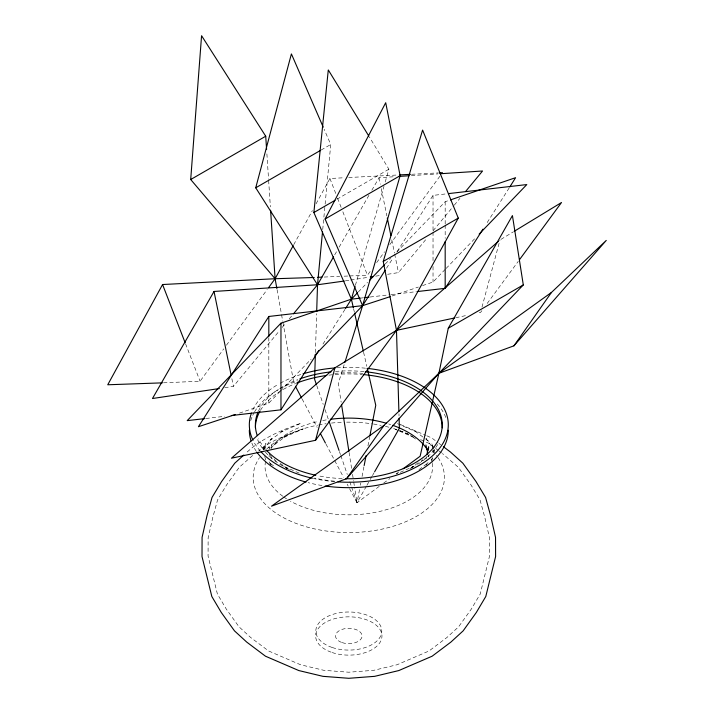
<?xml version="1.0" encoding="UTF-8"?>
<svg xmlns="http://www.w3.org/2000/svg" width="714" height="714" viewBox="0 0 714 714"><rect width="100%" height="100%" fill="white"/><g stroke="black" fill="none" stroke-linecap="round" stroke-linejoin="round"><path stroke-width="0.54" stroke-dasharray="3.57 2.68" d="M315.427 352.591L316.623 313.669M322.728 229.533L325.022 205.23M325.12 204.133L330.752 144.487L324.12 129.216M269.401 452.89L268.991 456.924L269.49 454.756M434.192 451.882L434.398 449.766M359.526 489.608L357 502.754L379.232 486.377M360.374 485.225L360.793 483.039M362.06 476.47L364.167 465.519M367.96 445.804L369.647 437.048M264.466 449.713L265.929 443.296L263.216 449.927M270.972 448.249L271.713 445L270.847 447.803M426.392 456.603L425.901 458.772L427.347 454.086M431.693 460.468L432.175 458.334M433.398 452.988L434.121 449.784M481.995 307.118L499.978 239.975M355.385 285.323L383.989 186.256M385.212 181.999L388.907 169.218L369.415 137.043M431.997 459.486L432.604 457.513M344.166 364.658L338.24 383.623L341.167 402.205M293.74 244.67L312.366 210.603M316.088 203.793L329.93 178.491L344.273 177.75M366.362 486.296L357 502.754L348.718 487.091M366.907 485.333L369.665 480.486M370.209 479.522L371.86 476.622M372.413 475.649L374.065 472.748M334.696 254.862L336.919 251.007M339.132 247.142L369.076 195.065M371.842 190.245L379.054 177.706L395.743 176.626M344.987 309.394L322.978 344.05M509.189 187.916L485.984 224.455M386.479 268.277L393.048 257.995M397.225 251.453L433.032 195.395L447.375 193.744M263.359 449.945L271.623 438.423L269.196 441.19L283.806 430.194L281.343 431.934L301.103 423.179C281.718 429.989 262.493 438.03 247.115 452.051L245.473 453.533M422.634 459.682L421.349 461.476L424.241 458.183M425.99 465.349L429.168 460.914M163.488 382.811L200.081 381.222L223.768 348.851M226.4 345.255L267.206 289.518M349.699 275.943L367.442 275.176L371.396 269.785M376.662 262.591L384.551 251.801M389.817 244.607L439.842 176.287M481.888 310.652L480.567 312.446L478.407 312.902M487.18 303.477L518.275 261.333M224.758 387.702L233.433 386.354L279.361 330.859M282.191 327.449L285.716 323.174M289.25 318.908L292.785 314.642M387.622 274.292L398.466 272.596L426.731 238.449M433.086 230.765L453.577 206.007M454.282 205.159L459.941 198.322M276.264 442.296L273.373 445.59L287.215 435.174L284.288 437.236L303.182 428.873C287.706 434.755 271.338 439.967 258.638 450.953M358.312 291.981L367.531 282.396M385.212 264.019L390.594 258.423M396.743 252.033L445.179 201.705L449.383 200.268M239.493 413.111L268.821 403.107L279.585 391.924M280.352 391.129L311.108 359.169M422.554 285.609L433.032 282.03L445.331 269.249M446.098 268.455L476.077 237.298M252.649 455.461L239.27 467.268L226.633 484.877L217.591 499.907L212.924 516.882L208.131 537.901L208.069 556.028L217.404 594.066L226.347 609.158L239.012 626.812L250.587 637.423L268.616 650.981L300.532 664.743L323.817 670.312L348.807 672.213L373.797 670.312L397.082 664.743L429.007 650.981L447.026 637.423L458.602 626.812L471.267 609.158L480.21 594.066L489.545 556.028L489.483 537.901L484.69 516.882L480.031 499.907L470.981 484.877L458.343 467.268L442.403 453.533M410.398 468.598L419.912 461.431M418.966 469.696L428.418 462.583M383.677 483.101L389.906 478.514M396.127 473.935L398.796 471.963M411.862 467.563L413.326 466.528L396.422 474.016M500.925 239.395L513.232 231.907M321.13 150.038L330.752 144.487M336.963 199.206L388.907 169.218M392.182 295.962L418.368 287.037M455.773 317.73L467.625 315.204M345.326 280.879L349.664 280.2M350.752 280.031L369.183 277.166M375.698 276.148L380.035 275.47M360.222 298.149L363.524 297.765M370.147 297.006L390.005 294.712M391.111 294.579L416.485 291.651M205.944 418.484L224.696 416.316M411.326 175.617L438.03 173.886M348.691 177.518L397.234 175.019M411.576 174.278L438.057 172.913M324.201 277.05L339.721 276.38M344.157 276.184L348.593 275.997M400.536 424.571L425.758 435.317M399.519 430.649L408.363 434.219M426.776 435.763L431.836 438.003L438.057 442.689M397.502 423.616L416.271 431.934L413.817 430.194L424.982 438.601M420.573 439.628L428.721 443.233L434.701 447.74M398.403 430.631L394.431 428.873L396.618 429.542A95.622 55.21 0 0 0 392.646 428.293M399.403 431.069L413.326 437.236M299.211 473.132L284.288 466.528L287.215 468.598L278.567 462.083M410.398 435.174L412.594 436.727M438.949 443.358L440.725 444.697M425.847 439.244L428.418 441.19L425.99 438.423L433.621 449.052M435.558 448.383L438.128 450.311M438.985 450.953L441.547 452.89M412.995 437.12L415.584 439.074M273.489 465.814L269.196 462.583L271.017 464.653M274.096 459.004L276.264 461.476M269.08 461.806L270.99 464.466M302.147 399.001L317.15 427.391M325.95 444.028L334.232 459.682M334.75 460.664L343.541 477.3M347.165 484.154L348.2 486.109M329.93 178.491L335.982 194.083M337.597 198.242L341.221 207.595M342.836 211.755L367.442 275.176M185.56 343.791L200.081 381.222M316.766 385.56L323.228 404.392M325.031 409.622L328.618 420.091M339.4 451.48L340.471 454.622M340.837 455.666L347.299 474.498M349.815 481.825L351.252 486.011M351.609 487.055L357 502.754L354.59 487.448M432.907 447.232L431.693 443.296L433.639 451.846M270.561 455.023L271.713 458.772M264.707 456.532L265.929 460.468M353.626 308.912L354.376 312.161M363.578 352.225L366.809 366.3M428.123 454.756L428.623 456.924L428.221 452.89M269.49 449.017L268.991 446.848L269.196 448.856M379.054 177.706L380.392 184.248M381.285 188.612L386.863 215.878M391.772 239.877L394.449 252.961M394.672 254.059L398.466 272.596M231.871 378.715L233.433 386.354M277.059 289.625L281.361 313.598M281.557 314.687L282.726 321.229M282.923 322.317L293.865 383.347M349.084 452.48L351.663 468.875M352.529 474.337L353.555 480.897M353.733 481.986L354.421 486.359M263.216 449.766L263.002 447.651L263.493 449.784A93.418 53.934 0 0 1 256.924 437.584M266.893 153.885L268.562 179.303M268.634 180.401L270.383 206.917M398.965 413.772L399.028 415.994M445.179 201.705L445.179 223.919M445.179 225.026L445.179 238.36M433.032 195.395L433.032 230.943M433.032 232.05L433.032 260.931M433.032 266.483L433.032 282.03M268.821 337.579L268.821 403.107M432.389 463.324A83.761 48.356 0 0 1 383.918 510.376A83.761 48.356 0 0 1 290.437 501.157M286.582 498.845A83.761 48.356 0 0 1 283.717 496.908M282.806 496.248A83.761 48.356 0 0 1 265.546 461.217M271.106 448.419A83.761 48.356 0 0 1 318.373 421.421M322.728 420.519A83.761 48.356 0 0 1 327.128 419.761M388.693 423.946A83.761 48.356 0 0 1 390.692 424.589M431.595 459.111A83.761 48.356 0 0 1 432.256 462.27M437.664 444.501A93.418 53.934 0 0 1 414.87 465.992M413.959 466.51A93.418 53.934 0 0 1 410.184 468.518M334.402 481.147A93.418 53.934 0 0 1 314.687 478.059M289.402 469.482A93.418 53.934 0 0 1 283.654 466.51M282.753 465.992A93.418 53.934 0 0 1 264.144 450.659M260.467 410.309A93.418 53.934 0 0 1 295.596 383.525M328.922 375.153A93.418 53.934 0 0 1 362.105 374.466M342.167 478.612A93.418 53.934 0 0 1 317.98 475.72M265.581 449.311A93.418 53.934 0 0 1 258.566 438.771M258.566 410.853A93.418 53.934 0 0 1 297.738 379.652M335.509 371.423A93.418 53.934 0 0 1 364.318 371.619M438.084 457.576A95.622 55.21 0 0 1 348.807 532.564A95.622 55.21 0 0 1 259.53 457.576M266.688 449.07A95.622 55.21 0 0 1 317.56 425.178M318.631 424.973A95.622 55.21 0 0 1 326.146 423.723M331.466 423.063A95.622 55.21 0 0 1 342.309 422.277M346.647 422.161A95.622 55.21 0 0 1 372.512 423.875M373.556 424.027A95.622 55.21 0 0 1 381.133 425.401M385.399 426.347A95.622 55.21 0 0 1 391.638 427.998M399.813 430.658A95.622 55.21 0 0 1 409.97 434.915M432.434 450.588A95.622 55.21 0 0 1 437.468 456.674M321.978 485.529A99.478 57.432 0 0 1 308.127 482.637M256.29 451.328A99.478 57.432 0 0 1 251.837 443.019M250.739 420.591A99.478 57.432 0 0 1 252.265 416.387M252.72 415.361A99.478 57.432 0 0 1 254.095 412.674M254.603 411.782A99.478 57.432 0 0 1 278.469 389.612M280.227 388.621A99.478 57.432 0 0 1 298.015 380.848M334.741 373.368A99.478 57.432 0 0 1 362.873 373.368M437.28 403.972A99.478 57.432 0 0 1 446.179 418.475M334.741 481.664A99.478 57.432 0 0 1 313.384 478.478M260.333 451.061A99.478 57.432 0 0 1 252.72 439.672M252.72 409.943A99.478 57.432 0 0 1 278.469 384.203M280.227 383.213A99.478 57.432 0 0 1 302.022 374.127M336.91 367.79A99.478 57.432 0 0 1 366.103 368.254M332.224 652.56A33.156 19.144 0 0 0 381.963 635.987A33.156 19.144 0 0 0 332.224 619.404A33.156 19.144 0 0 0 332.224 652.56M342.176 642.618A13.263 7.658 0 0 0 362.069 635.987A13.263 7.658 0 0 0 342.176 629.355A13.263 7.658 0 0 0 342.176 642.618M332.313 647.527A32.978 19.037 0 0 0 381.785 631.042A32.978 19.037 0 0 0 332.313 614.549A32.978 19.037 0 0 0 332.313 647.527"/><path stroke-width="1.07" d="M315.356 354.813L314.606 379.277L316.409 384.507M316.695 311.447L317.516 284.761L322.514 231.738M276.862 288.536L275.104 278.728L190.7 179.526L201.571 35.7L265.724 136.213L266.599 149.467M428.32 449.865L428.623 446.848L426.892 454.434M353.376 307.832L351.395 299.166L313.874 212.531L328.288 69.945L368.835 136.097M364.167 465.519L366.059 455.657M369.852 435.951L375.76 405.284L367.299 368.469M438.896 373.288L448.276 328.235L512.429 215.574L523.3 284.922L438.896 373.288L346.558 478.692L271.525 506.155L384.07 425.321L438.896 373.288L551.431 292.463L606.257 240.422L513.919 345.826L438.896 373.288L420.135 456.246L403.24 468.687M344.246 281.048L317.516 284.761L255.728 187.8L291.401 53.907L323.237 127.181M334.946 367.817L231.452 458.201L315.534 440.288L334.946 367.817L396.484 330.359L498.31 241.43M345.567 308.466L351.395 299.166L355.081 286.385M314.945 355.179L362.605 305.646L400.126 175.698L385.712 102.7L325.093 219.011L362.605 305.646L344.826 362.551M398.894 411.541L396.484 330.359L383.248 261.422L422.599 130.064L458.272 218.109L396.484 330.359L315.534 440.288M314.222 277.487L275.104 278.728L162.569 284.529L107.743 384.775L162.381 382.856M268.526 287.715L275.104 278.728L293.204 245.643M374.618 471.776L399.394 428.23L399.09 418.217M333.59 256.79L317.516 284.761L214.022 291.455L152.484 398.51L219.341 388.55M509.778 186.988L515.597 177.688L450.427 199.911M390.085 296.676L362.605 305.646L268.821 316.472L198.403 426.722L235.308 414.539M231.318 415.548L280.968 409.818L318.774 350.628M362.605 305.646L385.283 270.142M417.592 291.526L445.179 288.34L482.985 229.149M346.558 478.692L384.07 425.321M513.919 345.826L551.431 292.463M519.596 259.539L561.516 202.508L514.187 231.327M293.49 313.785L317.516 284.761M465.59 191.495L482.548 171.003L440.261 173.743M360.222 298.149L351.395 299.166L280.968 323.183L187.184 420.644L204.838 418.609M351.395 299.166L357.544 292.776M369.843 279.995L384.444 264.814M479.156 234.103L526.816 184.569L448.481 193.61M243.822 455.023L234.763 463.19L221.608 481.531L212.022 497.453L207.078 515.428L202.08 537.347L202.017 556.545L211.826 596.502L221.295 612.487L234.487 630.873L246.749 642.109L265.474 656.202L298.818 670.562L322.933 676.336L348.807 678.3L374.689 676.336L398.805 670.562L432.14 656.202L450.864 642.109L463.136 630.873L476.318 612.487L485.788 596.502L495.605 556.545L495.534 537.347L490.536 515.428L485.591 497.453L476.015 481.531L462.851 463.19L450.498 452.051L443.385 446.696M190.7 179.526L265.724 136.213M255.728 187.8L320.175 150.592M313.874 212.531L335.036 200.313M325.093 219.011L400.126 175.698M383.248 261.422L458.272 218.109M448.276 328.235L523.3 284.922M396.484 330.359L454.693 317.953M370.271 276.996L373.529 276.488M364.631 297.64L369.049 297.131M399.081 176.412L409.095 175.76M399.438 174.903L410.479 174.341M439.164 172.859L442.475 172.69M317.551 277.344L321.987 277.148M295.417 386.283L301.629 398.028M320.256 433.264L325.432 443.046M162.569 284.529L185.158 342.756M328.976 421.135L339.034 450.436M354.626 313.25L363.328 351.145M425.901 445L427.632 452.587M387.309 218.065L390.879 235.513M214.022 291.455L231.202 375.448M341.515 404.392L348.914 451.382M270.597 210.228L275.104 278.728M445.179 241.689L445.179 288.34M280.968 323.183L280.968 409.818M268.821 316.472L268.821 336.464M365.416 371.735A93.418 53.934 0 0 1 441.689 430.578A93.418 53.934 0 0 1 345.496 478.71M315.775 475.265A93.418 53.934 0 0 1 266.331 450.141M257.281 435.611A93.418 53.934 0 0 1 258.102 411.889M299.907 378.857A93.418 53.934 0 0 1 331.1 371.851M448.285 430.221A99.478 57.432 0 0 1 325.147 486.011M306.065 482.084A99.478 57.432 0 0 1 256.906 452.203M251.069 440.913A99.478 57.432 0 0 1 249.338 430.221M367.174 368.37A99.478 57.432 0 0 1 447.205 433.237A99.478 57.432 0 0 1 337.99 481.896M312.321 478.237A99.478 57.432 0 0 1 261.092 451.9M252.72 439.672A99.478 57.432 0 0 1 251.435 413.067M303.022 373.824A99.478 57.432 0 0 1 334.741 367.96M330.296 419.305A83.761 48.356 0 0 1 386.649 423.331M392.762 425.303A83.761 48.356 0 0 1 427.713 450.248M255.389 427.856A93.418 53.934 0 0 1 259.95 411.202M296.658 383.097A93.418 53.934 0 0 1 326.762 375.439M363.212 374.564A93.418 53.934 0 0 1 442.225 427.856"/></g></svg>
